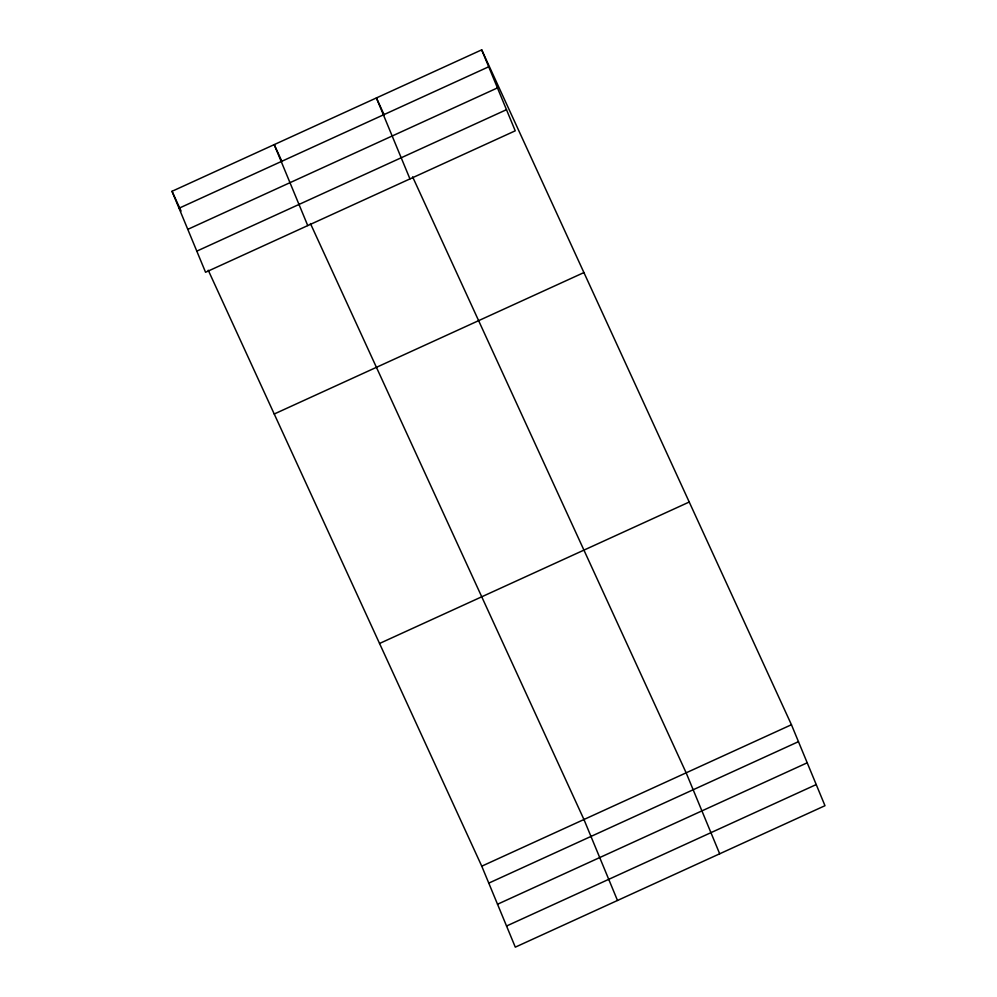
<?xml version="1.0" encoding="UTF-8"?>
<svg xmlns="http://www.w3.org/2000/svg" width="997" height="997" viewBox="0 0 997 997"><rect width="100%" height="100%" fill="white"/><g stroke="black" fill="none" stroke-linecap="round" stroke-linejoin="round"><path stroke-width="1.5" d="M481.701 49.85L515.237 130.819L205.556 272.268L172.02 191.299L481.701 49.85L791.444 724.732L824.98 805.701L515.299 947.15L481.763 866.181L208.248 270.237M179.036 208.223L488.717 66.774M187.785 229.36L497.466 87.91M196.808 251.132L506.488 109.682M274.237 414.004L583.918 272.567M379.545 643.476L689.226 502.027M481.763 866.181L791.444 724.732M488.779 883.118L798.447 741.668M497.528 904.242L807.209 762.805M506.551 926.014L816.219 784.577M384.169 114.854L376.405 97.943L409.954 178.912M412.633 176.88L686.148 772.825L719.684 853.793M281.977 161.539L274.212 144.615L307.749 225.584M310.441 223.552L583.955 819.509L617.492 900.478M172.02 191.299L181.08 211.028"/></g></svg>
